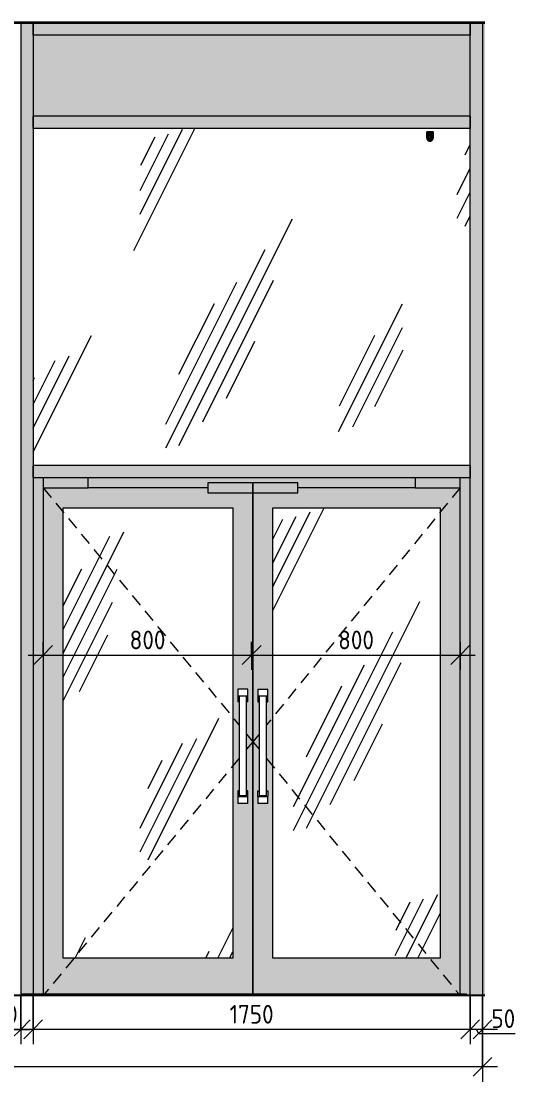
# Model space of a CAD drawing. Header units: millimetres. Extents: x -11619 to 28531, y -388 to 22769.
# Drawn here: x 3693 to 5691, y -346 to 3905 of the extents above; entities that cross this region are included whole.
import ezdxf

# ---------------------------------------------------------------- set-up
doc = ezdxf.new("R2010")
doc.units = ezdxf.units.MM
doc.linetypes.add('200_ШТРИХ_ш1п0_6_', pattern=[80, 50, -30])
for name, color, linetype, lineweight in [('A-ANNO-DIMS', 7, 'Continuous', 9), ('A-ANNO-DIMS-50', 7, 'Continuous', 9), ('A-DOOR-1', 7, 'Continuous', 9), ('A-DOOR-3', 7, '200_ШТРИХ_ш1п0_6_', 9), ('A-FLOR', 7, 'Continuous', 9), ('A-GLAZ-CURT', 7, 'Continuous', 9), ('A-GLAZ-CWMG', 7, 'Continuous', 9), ('A-WALL-PATT', 7, 'Continuous', 9), ('I-WALL', 7, 'Continuous', 9), ('Ограждение', 7, 'Continuous', 9), ('Поручни', 7, 'Continuous', 9)]:
    doc.layers.add(name, color=color, linetype=linetype, lineweight=lineweight)
for name, color, linetype, lineweight, true_color in [('A-FLOR-1', 7, 'Continuous', 9, 0x787878), ('A-FLOR-FNSH-1', 7, 'Continuous', 35, 0x3c3c3c), ('A-FLOR-FNSH-2', 7, 'Continuous', 25, 0x3c3c3c), ('E-LITE-EQPM-1', 7, 'Continuous', 9, 0x999997), ('E-LITE-EQPM-10', 7, 'Continuous', 9, 0xb2b2ae), ('E-LITE-EQPM-3', 7, 'Continuous', 9, 0x929290), ('E-LITE-EQPM-4', 7, 'Continuous', 9, 0x9a9a98), ('E-LITE-EQPM-5', 7, 'Continuous', 9, 0x787878), ('E-LITE-EQPM-6', 7, 'Continuous', 9, 0xc3c3bf), ('E-LITE-EQPM-7', 7, 'Continuous', 9, 0xb1b1ae), ('E-LITE-EQPM-8', 7, 'Continuous', 9, 0xa3a3a1), ('E-LITE-EQPM-9', 7, 'Continuous', 9, 0xacaca8)]:
    doc.layers.add(name, color=color, linetype=linetype, lineweight=lineweight, true_color=true_color)
doc.layers.add('E-LITE-EQPM-2', color=7, linetype='Continuous', lineweight=9, true_color=0xf7f7ef, transparency=0.74)
doc.styles.add('ISOCPEUR', font='isocpeur.ttf', dxfattribs={"width": 0.9, "height": 75})
doc.dimstyles.new('ISO-1_5', dxfattribs={"dimscale": 304.8, "dimtxt": 74.698588, "dimasz": 0.246063, "dimexe": 0.19685, "dimexo": 0, "dimgap": 0, "dimtad": 1, "dimdec": 0, "dimrnd": 10, "dimzin": 0, "dimdsep": 46, "dimtxsty": 'ISOCPEUR', "dimblk1": 'OBLIQUE', "dimblk2": 'OBLIQUE', "dimsah": 1, "dimcen": 0.09, "dimdle": 0.19685, "dimazin": 0, "dimtfac": 1, "dimtdec": 4, "dimtix": 1, "dimtmove": 0, "dimatfit": 3, "dimfxl": 1, "dimtvp": 1, "dimtolj": 1, "dimtzin": 0, "dimarcsym": 2})
doc.dimstyles.new('ISO-1_5_1', dxfattribs={"dimscale": 304.8, "dimtxt": 74.698588, "dimasz": 0.246063, "dimexe": 0.19685, "dimexo": 0, "dimgap": 0, "dimtad": 1, "dimdec": 0, "dimrnd": 10, "dimzin": 0, "dimdsep": 46, "dimtxsty": 'ISOCPEUR', "dimblk1": 'OBLIQUE', "dimblk2": 'OBLIQUE', "dimsah": 1, "dimcen": 0.09, "dimdle": 0.19685, "dimazin": 0, "dimtfac": 1, "dimtdec": 4, "dimtix": 1, "dimtmove": 1, "dimatfit": 3, "dimfxl": 1, "dimtvp": 1, "dimtolj": 1, "dimtzin": 0, "dimarcsym": 2})
doc.dimstyles.new('ISO-1_5_окр_100', dxfattribs={"dimscale": 304.8, "dimtxt": 74.698588, "dimasz": 0.246063, "dimexe": 0.19685, "dimexo": 0, "dimgap": 0, "dimtad": 1, "dimdec": 0, "dimrnd": 100, "dimzin": 0, "dimdsep": 46, "dimtxsty": 'ISOCPEUR', "dimblk1": 'OBLIQUE', "dimblk2": 'OBLIQUE', "dimsah": 1, "dimcen": 0.09, "dimdle": 0.19685, "dimazin": 0, "dimtfac": 1, "dimtdec": 4, "dimtix": 1, "dimtmove": 0, "dimatfit": 3, "dimfxl": 1, "dimtvp": 1, "dimtolj": 1, "dimtzin": 0, "dimarcsym": 2})
pattern_1 = [(63.435, (127, 63.5), (-511.167, 1533.495), [635, -381, 635, -381, -807.806]), (63.435, (127, 63.5), (-511.167, 1533.495), [-2032, 254, -553.806]), (63.435, (95.2, 95.2), (-511.167, 1533.495), [508, -635, 381, -381, -934.806]), (63.435, (95.2, 95.2), (-511.167, 1533.495), [-1905, 444.5, -490.306]), (63.435, (95.2, 190.5), (-511.167, 1533.495), [381, -762, 254, -381, -1061.806]), (63.435, (95.2, 190.5), (-511.167, 1533.495), [-1778, 571.5, -490.306]), (63.435, (190.5, 95.2), (-511.167, 1533.495), [381, -762, 317.5, -12809.306]), (63.435, (285.8, 190.5), (-511.167, 1533.495), [190.5, -952.5, 127, -12999.806]), (63.435, (127, 349.2), (-511.167, 1533.495), [127, -952.5, 127, -508, -1125.306]), (63.435, (127, 349.2), (-511.167, 1533.495), [-1714.5, 317.5, -807.806]), (63.435, (698.5, 254), (-511.167, 1533.495), [635, -952.5, 762, -503.006]), (63.435, (698.5, 158.8), (-511.167, 1533.495), [889, -635, 952.5, -376.006]), (63.435, (762, 190.5), (-511.167, 1533.495), [1016, -508, 762, -553.806]), (63.435, (857.2, 285.8), (-511.167, 1533.495), [635, -889, 508, -807.806]), (63.435, (762, 476.2), (-511.167, 1533.495), [317.5, -1270, 381, -871.306]), (63.435, (952.5, 381), (-511.167, 1533.495), [254, -1270, 254, -1061.806])]

# ---------------------------------------------------------------- blocks, each defined once
blk = doc.blocks.new('Дверь_Витражная_остекление_ - ВВ-11 остекление-32352627-В-11')
at = {"layer": 'A-DOOR-1'}
h = blk.add_hatch(color=256, dxfattribs=at)
h.paths.add_polyline_path([(105333.5, 0), (105350, 0), (105350, 2075), (105310, 2075), (105310, 6.3), (105333.5, 6.3)])
h.paths.add_polyline_path([(103599, 6.3), (103639, 6.3), (103639, 2075), (103599, 2075), (103599, 150)])
h.paths.add_polyline_path([(103819, 2035), (104299, 2035), (104299, 2055), (104659, 2055), (104659, 2035), (105130, 2035), (105130, 2075), (103819, 2075), (103819, 2040.2)])
for points in [[(103819, 2035), (103819, 2075), (103639, 2075), (103639, 2035), (103719, 2035)], [(104478.2, 2015), (104479, 2015), (104479, 2055), (104299, 2055), (104299, 2015), (104459, 2015)], [(104659, 2015), (104659, 2055), (104479, 2055), (104479, 2015), (104559, 2015)], [(105130, 2035), (105310, 2035), (105310, 2075), (105130, 2075)]]:
    blk.add_hatch(color=256, dxfattribs=at).paths.add_polyline_path(points)
h = blk.add_hatch(color=256, dxfattribs=at)
h.paths.add_polyline_path([(103671.1, 6.3), (104479, 6.3), (104479, 2015), (104299, 2015), (104299, 2035), (103639, 2035), (103639, 6.3), (103642.4, 6.3)])
h.paths.add_polyline_path([(103719, 150), (103719, 1955), (104399, 1955), (104399, 150)])
h.paths.add_polyline_path([(104419, 770), (104419, 820), (104424, 820), (104424, 1177.5), (104419, 1177.5), (104419, 1227.5), (104459, 1227.5), (104459, 1177.5), (104454, 1177.5), (104454, 820), (104459, 820), (104459, 770), (104419.7, 770)])
h = blk.add_hatch(color=256, dxfattribs=at)
h.paths.add_polyline_path([(104482.4, 6.3), (105310, 6.3), (105310, 2035), (104659, 2035), (104659, 2015), (104479, 2015), (104479, 6.3)])
h.paths.add_polyline_path([(104559, 150), (104559, 1955), (105230, 1955), (105230, 150), (104906.5, 150)])
h.paths.add_polyline_path([(104509, 770), (104499, 770), (104499, 820), (104504, 820), (104504, 1177.5), (104499, 1177.5), (104499, 1227.5), (104539, 1227.5), (104539, 1177.5), (104534, 1177.5), (104534, 820), (104539, 820), (104539, 770), (104513.8, 770)])
h = blk.add_hatch(dxfattribs=at)
h.set_pattern_fill('FP_1', color=256, style=0, pattern_type=2)
h.set_pattern_definition(pattern_1)
h.paths.add_polyline_path([(103719, 150), (104399, 150), (104399, 1955), (103719, 1955), (103719, 1275)])
h = blk.add_hatch(dxfattribs=at)
h.set_pattern_fill('FP_1', color=256, style=0, pattern_type=2)
h.set_pattern_definition(pattern_1)
h.paths.add_polyline_path([(104906.5, 150), (105230, 150), (105230, 1955), (104559, 1955), (104559, 150)])
for p, q in [((103639, 2075), (103639, 2035)), ((103819, 2035), (103819, 2075)), ((104299, 2055), (104299, 2015)), ((104479, 2055), (104299, 2055)), ((104659, 2055), (104479, 2055)), ((104479, 2055), (104479, 2015)), ((104479, 2015), (104479, 2055)), ((104659, 2015), (104659, 2055)), ((105130, 2075), (105130, 2035)), ((105310, 2035), (105310, 2075)), ((103639, 2035), (103639, 6.3)), ((103639, 2035), (103819, 2035)), ((104299, 2035), (103819, 2035)), ((104299, 2015), (104479, 2015)), ((104479, 2015), (104479, 6.3)), ((104479, 2015), (104659, 2015)), ((104479, 6.3), (104479, 2015)), ((105130, 2035), (104659, 2035)), ((105130, 2035), (105310, 2035)), ((105310, 6.3), (105310, 2035)), ((103719, 150), (103719, 1955)), ((103719, 1955), (104399, 1955)), ((104399, 1955), (104399, 150)), ((104559, 150), (104559, 1955)), ((104559, 1955), (105230, 1955)), ((105230, 1955), (105230, 150)), ((104419, 1227.5), (104419, 1200)), ((104459, 1227.5), (104419, 1227.5)), ((104459, 1200), (104419, 1200)), ((104419, 1200), (104419, 1177.5)), ((104424, 1200), (104424, 800)), ((104454, 800), (104454, 1200)), ((104459, 1200), (104459, 1227.5)), ((104459, 1177.5), (104459, 1200)), ((104499, 1227.5), (104499, 1200)), ((104499, 1227.5), (104539, 1227.5)), ((104539, 1200), (104499, 1200)), ((104499, 1200), (104499, 1177.5)), ((104504, 1200), (104504, 800)), ((104534, 800), (104534, 1200)), ((104539, 1200), (104539, 1227.5)), ((104539, 1177.5), (104539, 1200)), ((104424, 1177.5), (104419, 1177.5)), ((104459, 1177.5), (104454, 1177.5)), ((104499, 1177.5), (104504, 1177.5)), ((104534, 1177.5), (104539, 1177.5)), ((104424, 820), (104419, 820)), ((104419, 820), (104419, 797.5)), ((104459, 820), (104454, 820)), ((104459, 797.5), (104459, 820)), ((104499, 797.5), (104499, 820)), ((104499, 820), (104504, 820)), ((104534, 820), (104539, 820)), ((104539, 820), (104539, 797.5)), ((104419, 797.5), (104419, 770)), ((104419, 797.5), (104459, 797.5)), ((104459, 770), (104419, 770)), ((104454, 800), (104424, 800)), ((104459, 770), (104459, 797.5)), ((104499, 797.5), (104499, 770)), ((104499, 797.5), (104539, 797.5)), ((104539, 770), (104499, 770)), ((104534, 800), (104504, 800)), ((104539, 770), (104539, 797.5)), ((104399, 150), (103719, 150)), ((105230, 150), (104559, 150))]:
    blk.add_line(p, q, dxfattribs=at)
at = {"layer": 'A-DOOR-3'}
for p, q in [((103639, 2035), (104424, 1084.1)), ((105310, 2035), (104534, 1084.8)), ((104454, 1047.8), (104479, 1017.5)), ((104504, 1048.1), (104479, 1017.5)), ((104479, 1017.5), (104454, 987.2)), ((104479, 1017.5), (104504, 986.9)), ((104424, 950.9), (103644.2, 6.3)), ((104534, 950.2), (105304.8, 6.3))]:
    blk.add_line(p, q, dxfattribs=at)
blk = doc.blocks.new('Прямоугольный импост - Импост структурный с накладкой - 160мм Темный-32352606-В-11')
at = {"layer": 'A-GLAZ-CWMG'}
blk.add_hatch(color=256, dxfattribs=at).paths.add_polyline_path([(105400, 3500), (105400, 3900), (105350, 3900), (105350, 3500), (105398.7, 3500)])
blk.add_line((105350, 3500), (105350, 3900), dxfattribs=at)
blk = doc.blocks.new('Прямоугольный импост - Импост структурный с накладкой - 160мм Темный-32352617-В-11')
at = {"layer": 'A-GLAZ-CWMG'}
blk.add_hatch(color=256, dxfattribs=at).paths.add_polyline_path([(105350, 3850), (105350, 3900), (103599, 3900), (103599, 3850), (105158, 3850)])
for p, q in [((103599, 3850), (103599, 3900)), ((105350, 3900), (105350, 3850)), ((105350, 3850), (103599, 3850))]:
    blk.add_line(p, q, dxfattribs=at)
blk = doc.blocks.new('Прямоугольный импост - Импост структурный с накладкой - 160мм Темный-30755591-В-11')
at = {"layer": 'A-GLAZ-CWMG'}
blk.add_hatch(color=256, dxfattribs=at).paths.add_polyline_path([(103549, 0), (103553.5, 0), (103553.5, 6.3), (103599, 6.3), (103599, 2100), (103549, 2100), (103549, 40)])
for p, q in [((103549, 2100), (103549, 0)), ((103599, 2100), (103599, 6.3))]:
    blk.add_line(p, q, dxfattribs=at)
blk = doc.blocks.new('Системная панель - Стекло - 40мм-32352623-В-11')
at = {"layer": 'A-GLAZ-CURT'}
h = blk.add_hatch(dxfattribs=at)
h.set_pattern_fill('FP_1', color=256, style=0, pattern_type=2)
h.set_pattern_definition(pattern_1)
h.paths.add_polyline_path([(103599, 2125), (105350, 2125), (105350, 3475), (103599, 3475)])
h.paths.add_polyline_path([(105189, 3424.4), (105185.7, 3424.8), (105182.6, 3426.1), (105180, 3428.1), (105178, 3430.8), (105176.7, 3433.8), (105176.3, 3439.3), (105176.3, 3462.5), (105201.7, 3462.5), (105201.3, 3433.8), (105200, 3430.8), (105198, 3428.1), (105195.3, 3426.1), (105192.3, 3424.8), (105189.4, 3424.5)])
blk = doc.blocks.new('Прямоугольный импост - Импост структурный с накладкой - 160мм Темный-32348142-В-11')
at = {"layer": 'A-GLAZ-CWMG'}
blk.add_hatch(color=256, dxfattribs=at).paths.add_polyline_path([(105400, 0), (105400, 2100), (105350, 2100), (105350, 0)])
blk.add_line((105350, 0), (105350, 2100), dxfattribs=at)
blk = doc.blocks.new('Прямоугольный импост - Импост структурный с накладкой - 160мм Темный-32352620-В-11')
at = {"layer": 'A-GLAZ-CWMG'}
blk.add_hatch(color=256, dxfattribs=at).paths.add_polyline_path([(104478.999961, 2075), (105350, 2075), (105350, 2125), (103598.999961, 2125), (103598.999961, 2075), (104438.999961, 2075)])
for p, q in [((103598.999961, 2075), (103598.999961, 2125)), ((105350, 2125), (103598.999961, 2125)), ((105350, 2125), (105350, 2075)), ((105350, 2075), (103598.999961, 2075))]:
    blk.add_line(p, q, dxfattribs=at)
blk = doc.blocks.new('Прямоугольный импост - Импост структурный с накладкой - 160мм Темный-32352604-В-11')
at = {"layer": 'A-GLAZ-CWMG'}
blk.add_hatch(color=256, dxfattribs=at).paths.add_polyline_path([(103598.999961, 2100), (103598.999961, 3500), (103548.999961, 3500), (103548.999961, 2100), (103588.999961, 2100)])
for p, q in [((103548.999961, 3500), (103548.999961, 2100)), ((103598.999961, 3500), (103598.999961, 2100))]:
    blk.add_line(p, q, dxfattribs=at)
blk = doc.blocks.new('Системная панель - Сэндвич - 40мм-32352625-В-11')
at = {"layer": 'A-GLAZ-CURT'}
blk.add_hatch(color=256, dxfattribs=at).paths.add_polyline_path([(105158, 3525), (105350, 3525), (105350, 3850), (103599, 3850), (103599, 3525), (104906.5, 3525)])
blk = doc.blocks.new('Прямоугольный импост - Импост структурный с накладкой - 160мм Темный-32352609-В-11')
at = {"layer": 'A-GLAZ-CWMG'}
blk.add_hatch(color=256, dxfattribs=at).paths.add_polyline_path([(105360, 2100), (105400, 2100), (105400, 3500), (105350, 3500), (105350, 2100)])
blk.add_line((105350, 2100), (105350, 3500), dxfattribs=at)
blk = doc.blocks.new('Прямоугольный импост - Импост структурный с накладкой - 160мм Темный-32352605-В-11')
at = {"layer": 'A-GLAZ-CWMG'}
blk.add_hatch(color=256, dxfattribs=at).paths.add_polyline_path([(103598.999961, 3500), (103598.999961, 3900), (103548.999961, 3900), (103548.999961, 3500), (103588.999961, 3500)])
for p, q in [((103548.999961, 3900), (103548.999961, 3500)), ((103598.999961, 3900), (103598.999961, 3500))]:
    blk.add_line(p, q, dxfattribs=at)
blk = doc.blocks.new('Downlight - Strip - 2000 мм-27655400-В-11')
at = {"layer": 'E-LITE-EQPM-2'}
for points in [[(105182.6, 3456.1), (105201.7, 3456.1), (105201.7, 3462.5), (105176.3, 3462.5), (105176.3, 3456.1)], [(105201.7, 3437.1), (105201.7, 3456.1), (105176.3, 3456.1), (105176.7, 3440.4), (105178, 3443.4), (105180, 3446.1), (105182.6, 3448.1), (105185.7, 3449.4), (105189.4, 3449.7), (105192.3, 3449.4), (105195.3, 3448.1), (105198, 3446.1), (105200, 3443.4), (105201.3, 3440.4)]]:
    blk.add_hatch(color=256, dxfattribs=at).paths.add_polyline_path(points)
h = blk.add_hatch(color=256, dxfattribs=at)
h.paths.add_polyline_path([(105198, 3428.1), (105200.8, 3433.8), (105200, 3433), (105199.1, 3430.8)])
h.paths.add_polyline_path([(105198, 3428.1), (105199.2, 3437.1), (105189, 3437.1), (105185.7, 3449.4), (105184.1, 3437.1), (105177.6, 3437.1), (105177.3, 3435.8), (105185.7, 3425.7), (105186.7, 3425.6), (105191.2, 3429), (105192.3, 3426.6), (105193.1, 3426.8)])
h.paths.add_polyline_path([(105192.3, 3424.8), (105195.3, 3426.1), (105194.5, 3426.1)])
h.paths.add_polyline_path([(105182.6, 3426.1), (105176.7, 3433.8), (105178, 3430.8), (105180, 3428.1)])
h.paths.add_polyline_path([(105176.7, 3433.8), (105177.3, 3435.8), (105176.3, 3437.1)])
h = blk.add_hatch(color=256, dxfattribs=at)
h.paths.add_polyline_path([(105187.4, 3424.8), (105186.5, 3425.1), (105186.7, 3425.6), (105182.6, 3426.1), (105185.7, 3424.8)])
h.paths.add_polyline_path([(105185.7, 3449.4), (105182.6, 3448.1), (105180, 3446.1), (105178, 3443.4), (105176.7, 3440.4), (105176.7, 3436.5), (105177.3, 3435.8), (105178, 3437.1), (105184.1, 3437.1), (105185.3, 3446.1)])
h.paths.add_polyline_path([(105198, 3428.1), (105201.7, 3437.1), (105201.3, 3440.4), (105200, 3443.4), (105198, 3446.1), (105195.3, 3448.1), (105192.3, 3449.4), (105189, 3449.8), (105185.7, 3449.4), (105189.4, 3437.1), (105199.2, 3437.1), (105198.3, 3430.8)])
h.paths.add_polyline_path([(105200.4, 3432.4), (105201.3, 3433.8), (105200.8, 3433.8)])
h = blk.add_hatch(color=256, dxfattribs=at)
h.paths.add_polyline_path([(105198, 3428.1), (105200, 3430.8), (105199.5, 3430.8)])
h.paths.add_polyline_path([(105192.3, 3424.8), (105198, 3428.1), (105191.8, 3426.5), (105191.2, 3429), (105186.7, 3425.6), (105189.4, 3425.2)])
h.paths.add_polyline_path([(105189, 3424.4), (105189, 3424.8), (105185.7, 3424.8)])
h.paths.add_polyline_path([(105185, 3425.8), (105177.3, 3435.8), (105176.7, 3433.8), (105182.6, 3426.1), (105184.7, 3425.8)])
at = {"layer": 'E-LITE-EQPM-1'}
for p, q in [((105176.3, 3437.1), (105176.3, 3462.5)), ((105176.3, 3462.5), (105201.7, 3462.5)), ((105201.7, 3462.5), (105176.3, 3462.5)), ((105176.3, 3462.5), (105176.3, 3456.1)), ((105176.3, 3456.1), (105176.3, 3437.1)), ((105176.3, 3456.1), (105201.7, 3456.1)), ((105201.7, 3462.5), (105201.7, 3437.1)), ((105201.7, 3456.1), (105201.7, 3462.5)), ((105201.7, 3437.1), (105201.7, 3456.1))]:
    blk.add_line(p, q, dxfattribs=at)
for start, end in [(105, 180), (60, 105), (0, 60), (180, 0), (180, 225), (225, 0)]:
    blk.add_arc((105189, 3437.1), 12.7, start, end, dxfattribs=at)
at = {"layer": 'E-LITE-EQPM-10'}
for start, end in [(255, 285), (315, 330)]:
    blk.add_arc((105189, 3437.1), 12.7, start, end, dxfattribs=at)
at = {"layer": 'E-LITE-EQPM-3'}
for start, end in [(150, 180), (105, 150), (0, 105), (180, 195), (180, 255), (195, 255), (285, 315), (285, 315), (330, 0), (330, 345), (345, 0)]:
    blk.add_arc((105189, 3437.1), 12.7, start, end, dxfattribs=at)
at = {"layer": 'E-LITE-EQPM-4'}
for start, end in [(255, 285), (255, 285), (315, 330), (315, 330)]:
    blk.add_arc((105189, 3437.1), 12.7, start, end, dxfattribs=at)
at = {"layer": 'E-LITE-EQPM-5'}
for p, q in [((105201.7, 3462.5), (105176.3, 3462.5)), ((105176.3, 3462.5), (105176.3, 3437.1)), ((105201.7, 3437.1), (105201.7, 3462.5))]:
    blk.add_line(p, q, dxfattribs=at)
blk.add_arc((105189, 3437.1), 12.7, 180, 0, dxfattribs=at)
at = {"layer": 'E-LITE-EQPM-6'}
for p, q in [((105176.3, 3456.1), (105176.3, 3462.5)), ((105176.3, 3462.5), (105201.7, 3462.5)), ((105201.7, 3462.5), (105201.7, 3456.1))]:
    blk.add_line(p, q, dxfattribs=at)
at = {"layer": 'E-LITE-EQPM-7'}
for p, q in [((105201.7, 3462.5), (105176.3, 3462.5)), ((105176.3, 3462.5), (105176.3, 3456.1)), ((105176.3, 3456.1), (105176.3, 3462.5)), ((105176.3, 3462.5), (105201.7, 3462.5)), ((105176.3, 3437.1), (105176.3, 3456.1)), ((105201.7, 3456.1), (105176.3, 3456.1)), ((105201.7, 3456.1), (105201.7, 3462.5)), ((105201.7, 3462.5), (105201.7, 3456.1)), ((105201.7, 3456.1), (105201.7, 3437.1))]:
    blk.add_line(p, q, dxfattribs=at)
at = {"layer": 'E-LITE-EQPM-8'}
for start, end in [(240, 255), (345, 0)]:
    blk.add_arc((105189, 3437.1), 12.7, start, end, dxfattribs=at)
at = {"layer": 'E-LITE-EQPM-9'}
for start, end in [(180, 195), (195, 210), (210, 240), (285, 315), (330, 345)]:
    blk.add_arc((105189, 3437.1), 12.7, start, end, dxfattribs=at)
blk = doc.blocks.new('Ограждение - Ограждение-33049890-В-11')
at = {"layer": 'Ограждение'}
blk.add_hatch(color=256, dxfattribs=at).paths.add_polyline_path([(103599, 0), (103671.6, 0), (103671.6, 2), (105208.8, 2), (105208.8, 0), (105333.5, 0), (105333.5, 6.3), (103553.5, 6.3), (103553.5, 0), (103559, 0)])
at = {"layer": 'Поручни'}
for p, q in [((103553.5, 0), (103553.5, 6.3)), ((103553.5, 6.3), (105333.5, 6.3)), ((105333.5, 6.3), (105333.5, 0))]:
    blk.add_line(p, q, dxfattribs=at)
blk = doc.blocks.new('DIMBLOCK95-В-11')
at = {"layer": 'A-ANNO-DIMS-50'}
for p, q in [((5542.1, 0), (5542.1, -195.5)), ((5542.1, -135.5), (5542.1, 0)), ((5492.1, 0), (5492.1, -195.5)), ((5492.1, -135.5), (5492.1, 0)), ((5602.1, -135.5), (5492.1, -135.5)), ((5527.2, -153.2), (5517.1, -135.5)), ((5672, -153.2), (5527.2, -153.2))]:
    blk.add_line(p, q, dxfattribs=at)
at = {"layer": 'A-ANNO-DIMS-50', "lineweight": 20}
for p, q in [((5492.1, -135.5), (5529.6, -98)), ((5542.1, -135.5), (5579.6, -98)), ((5492.1, -135.5), (5454.6, -173)), ((5542.1, -135.5), (5504.6, -173))]:
    blk.add_line(p, q, dxfattribs=at)
at = {"layer": 'A-ANNO-DIMS-50', "color": 0, "insert": (5577.2, -55.2), "char_height": 75, "width": 113.772, "attachment_point": 1, "line_spacing_factor": 1.149209, "style": 'ISOCPEUR'}
blk.add_mtext('50', dxfattribs=at)
blk = doc.blocks.new('_Oblique')
at = {"color": 0, "linetype": 'ByBlock', "lineweight": -2}
blk.add_line((-0.5, -0.5), (0.5, 0.5), dxfattribs=at)
blk = doc.blocks.new('DIMBLOCK96-В-11')
at = {"layer": 'A-ANNO-DIMS-50'}
for p, q in [((3741.1, 0), (3741.1, -195.5)), ((3741.1, -135.5), (3741.1, 0)), ((5492.1, 0), (5492.1, -195.5)), ((5492.1, -135.5), (5492.1, 0)), ((5492.1, -135.5), (3741.1, -135.5))]:
    blk.add_line(p, q, dxfattribs=at)
at = {"layer": 'A-ANNO-DIMS-50', "lineweight": 20}
for p, q in [((3741.1, -135.5), (3778.6, -98)), ((5492.1, -135.5), (5529.6, -98)), ((3741.1, -135.5), (3703.6, -173)), ((5492.1, -135.5), (5454.6, -173))]:
    blk.add_line(p, q, dxfattribs=at)
at = {"layer": 'A-ANNO-DIMS-50', "color": 0, "insert": (4528.2, -37.5), "char_height": 75, "width": 212.029, "attachment_point": 1, "line_spacing_factor": 1.149209, "style": 'ISOCPEUR'}
blk.add_mtext('1750', dxfattribs=at)
blk = doc.blocks.new('DIMBLOCK97-В-11')
at = {"layer": 'A-ANNO-DIMS-50'}
for p, q in [((3691.1, 0), (3691.1, -195.5)), ((3691.1, -135.5), (3691.1, 0)), ((3741.1, 0), (3741.1, -195.5)), ((3741.1, -135.5), (3741.1, 0)), ((3583.8, -135.5), (3728.6, -135.5)), ((3741.1, -135.5), (3691.1, -135.5)), ((3728.6, -135.5), (3716.1, -135.5))]:
    blk.add_line(p, q, dxfattribs=at)
at = {"layer": 'A-ANNO-DIMS-50', "lineweight": 20}
for p, q in [((3691.1, -135.5), (3728.6, -98)), ((3741.1, -135.5), (3778.6, -98)), ((3691.1, -135.5), (3653.6, -173)), ((3741.1, -135.5), (3703.6, -173))]:
    blk.add_line(p, q, dxfattribs=at)
at = {"layer": 'A-ANNO-DIMS-50', "color": 0, "insert": (3583.8, -37.5), "char_height": 75, "width": 113.772, "attachment_point": 1, "line_spacing_factor": 1.149209, "style": 'ISOCPEUR'}
blk.add_mtext('50', dxfattribs=at)
blk = doc.blocks.new('DIMBLOCK98-В-11')
at = {"layer": 'A-ANNO-DIMS-50'}
for p, q in [((2716.1, 0), (2716.1, -195.5)), ((2716.1, -135.5), (2716.1, 0)), ((3691.1, 0), (3691.1, -195.5)), ((3691.1, -135.5), (3691.1, 0)), ((3691.1, -135.5), (2716.1, -135.5))]:
    blk.add_line(p, q, dxfattribs=at)
at = {"layer": 'A-ANNO-DIMS-50', "lineweight": 20}
for p, q in [((2716.1, -135.5), (2753.6, -98)), ((3691.1, -135.5), (3728.6, -98)), ((2716.1, -135.5), (2678.6, -173)), ((3691.1, -135.5), (3653.6, -173))]:
    blk.add_line(p, q, dxfattribs=at)
at = {"layer": 'A-ANNO-DIMS-50', "color": 0, "insert": (3132.5, -37.5), "char_height": 75, "width": 170.658, "attachment_point": 1, "line_spacing_factor": 1.149209, "style": 'ISOCPEUR'}
blk.add_mtext('980', dxfattribs=at)
blk = doc.blocks.new('DIMBLOCK100-В-11')
at = {"layer": 'A-ANNO-DIMS-50'}
for p, q in [((3781.1, 1417.9), (3781.1, 1304.9)), ((3781.1, 1364.9), (3781.1, 1417.9)), ((4616.6, 1417.9), (4616.6, 1304.9)), ((4616.6, 1364.9), (4616.6, 1417.9)), ((3721.1, 1364.9), (4616.6, 1364.9))]:
    blk.add_line(p, q, dxfattribs=at)
at = {"layer": 'A-ANNO-DIMS-50', "lineweight": 20}
for p, q in [((3781.1, 1364.9), (3743.6, 1327.4)), ((3781.1, 1364.9), (3818.6, 1402.4)), ((4616.6, 1364.9), (4579.1, 1327.4)), ((4616.6, 1364.9), (4654.1, 1402.4))]:
    blk.add_line(p, q, dxfattribs=at)
at = {"layer": 'A-ANNO-DIMS-50', "color": 0, "insert": (4127.7, 1462.8), "char_height": 75, "width": 170.658, "attachment_point": 1, "line_spacing_factor": 1.149209, "style": 'ISOCPEUR'}
blk.add_mtext('800', dxfattribs=at)
blk = doc.blocks.new('DIMBLOCK101-В-11')
at = {"layer": 'A-ANNO-DIMS-50'}
for p, q in [((4616.6, 1417.9), (4616.6, 1304.9)), ((4616.6, 1364.9), (4616.6, 1417.9)), ((5452.1, 1417.9), (5452.1, 1304.9)), ((5452.1, 1364.9), (5452.1, 1417.9)), ((4616.6, 1364.9), (5512.1, 1364.9))]:
    blk.add_line(p, q, dxfattribs=at)
at = {"layer": 'A-ANNO-DIMS-50', "lineweight": 20}
for p, q in [((4616.6, 1364.9), (4579.1, 1327.4)), ((4616.6, 1364.9), (4654.1, 1402.4)), ((5452.1, 1364.9), (5414.6, 1327.4)), ((5452.1, 1364.9), (5489.6, 1402.4))]:
    blk.add_line(p, q, dxfattribs=at)
at = {"layer": 'A-ANNO-DIMS-50', "color": 0, "insert": (4963.2, 1462.8), "char_height": 75, "width": 170.658, "attachment_point": 1, "line_spacing_factor": 1.149209, "style": 'ISOCPEUR'}
blk.add_mtext('800', dxfattribs=at)
blk = doc.blocks.new('DIMBLOCK102-В-11')
at = {"layer": 'A-ANNO-DIMS-50'}
for p, q in [((5542.1, 0), (5542.1, -345.7)), ((5542.1, -285.7), (5542.1, 0)), ((1541.1, 0), (1541.1, -345.7)), ((1541.1, -285.7), (1541.1, 0)), ((5602.1, -285.7), (1481.1, -285.7))]:
    blk.add_line(p, q, dxfattribs=at)
at = {"layer": 'A-ANNO-DIMS-50', "lineweight": 20}
for p, q in [((1541.1, -285.7), (1578.6, -248.2)), ((5542.1, -285.7), (5579.6, -248.2)), ((1541.1, -285.7), (1503.6, -323.2)), ((5542.1, -285.7), (5504.6, -323.2))]:
    blk.add_line(p, q, dxfattribs=at)
at = {"layer": 'A-ANNO-DIMS-50', "color": 0, "insert": (3443.2, -187.8), "char_height": 75, "width": 236.162, "attachment_point": 1, "line_spacing_factor": 1.149209, "style": 'ISOCPEUR'}
blk.add_mtext('4000', dxfattribs=at)

msp = doc.modelspace()

# ---------------------------------------------------------------- hatches: boundary and pattern name
at = {"layer": 'A-FLOR-1'}
h = msp.add_hatch(dxfattribs=at)
h.set_pattern_fill('FP_5', color=256, style=0, pattern_type=2)
h.set_pattern_definition([(45, (-99857.92, 0), (-28.51196, 28.51196), []), (45, (-99829.406, 0), (-28.51196, 28.51196), [50.403, -10.081, 1.676, -8.404])])
h.paths.add_polyline_path([(3539.8, 3900), (5551.5, 3900), (5551.5, 3905.4), (1528.1, 3905.4), (1528.1, 3900), (2534, 3900)])
msp.add_hatch(color=256, dxfattribs=at).paths.add_polyline_path([(3813.7, 0), (5350.9, 0), (5350.9, 2), (3813.7, 2)])
at = {"layer": 'A-WALL-PATT'}
msp.add_hatch(color=256, dxfattribs=at).paths.add_polyline_path([(5542.1, 0), (5551.5, 0), (5551.5, 3900), (5542.1, 3900), (5542.1, 976)])

# ---------------------------------------------------------------- linework, layer by layer
at = {"layer": 'A-FLOR'}
msp.add_line((5551.5, -0.1), (1528.1, -0.1), dxfattribs=at)
at = {"layer": 'A-FLOR-FNSH-1'}
msp.add_line((1528.1, 3900), (5551.5, 3900), dxfattribs=at)
at = {"layer": 'A-FLOR-FNSH-2'}
for p, q in [((5551.5, 0), (1528.1, 0)), ((5350.9, 2), (3813.7, 2)), ((3813.7, 2), (3813.7, 0)), ((5350.9, 0), (5350.9, 2))]:
    msp.add_line(p, q, dxfattribs=at)
at = {"layer": 'I-WALL'}
msp.add_line((5542.1, 3900), (5542.1, 0), dxfattribs=at)

# ---------------------------------------------------------------- block references
at = {"layer": 'A-DOOR-1'}
msp.add_blockref('Дверь_Витражная_остекление_ - ВВ-11 остекление-32352627-В-11', (-99857.9, 0), dxfattribs=at)
at = {"layer": 'A-GLAZ-CURT'}
for name in ['Системная панель - Сэндвич - 40мм-32352625-В-11', 'Системная панель - Стекло - 40мм-32352623-В-11']:
    msp.add_blockref(name, (-99857.9, 0), dxfattribs=at)
at = {"layer": 'A-GLAZ-CWMG'}
for name, p in [('Прямоугольный импост - Импост структурный с накладкой - 160мм Темный-32352605-В-11', (-99857.9, 0)), ('Прямоугольный импост - Импост структурный с накладкой - 160мм Темный-32352617-В-11', (-99857.9, 0)), ('Прямоугольный импост - Импост структурный с накладкой - 160мм Темный-32352606-В-11', (-99857.9, 0)), ('Прямоугольный импост - Импост структурный с накладкой - 160мм Темный-32352604-В-11', (-99857.9, 0)), ('Прямоугольный импост - Импост структурный с накладкой - 160мм Темный-32352620-В-11', (-99857.9, 1400)), ('Прямоугольный импост - Импост структурный с накладкой - 160мм Темный-32352609-В-11', (-99857.9, 0)), ('Прямоугольный импост - Импост структурный с накладкой - 160мм Темный-30755591-В-11', (-99857.9, 0)), ('Прямоугольный импост - Импост структурный с накладкой - 160мм Темный-32352620-В-11', (-99857.9, 0)), ('Прямоугольный импост - Импост структурный с накладкой - 160мм Темный-32348142-В-11', (-99857.9, 0))]:
    msp.add_blockref(name, p, dxfattribs=at)
at = {"layer": 'E-LITE-EQPM-1'}
msp.add_blockref('Downlight - Strip - 2000 мм-27655400-В-11', (-99857.9, 0), dxfattribs=at)
at = {"layer": 'Поручни'}
msp.add_blockref('Ограждение - Ограждение-33049890-В-11', (-99857.9, 0), dxfattribs=at)

# ---------------------------------------------------------------- dimensions: what is measured, and where the dimension line sits
at = {"layer": 'A-ANNO-DIMS'}
for base, p1, p2, dimstyle, override, picture, middle in [((4616.58178, 1364.85618), (3781.08177, 1417.88919), (4616.58178, 1417.88919), 'ISO-1_5_окр_100', {"dimpost": '<>', "dimfxl": 835.500019}, 'DIMBLOCK100-В-11', (4198.83178, 1402.35618)), ((5452.0818, 1364.85618), (4616.58178, 1417.88919), (5452.0818, 1417.88919), 'ISO-1_5_окр_100', {"dimpost": '<>', "dimfxl": 835.500019}, 'DIMBLOCK101-В-11', (5034.33179, 1402.35618)), ((1541.1, -285.7), (5542.1, 0), (1541.1, 0), 'ISO-1_5_окр_100', {"dimpost": '<>', "dimfxl": 4001.000039}, 'DIMBLOCK102-В-11', (3541.6, -248.2)), ((2716.1, -135.5), (3691.1, 0), (2716.1, 0), 'ISO-1_5', {"dimpost": '<>', "dimfxl": 975}, 'DIMBLOCK98-В-11', (3203.6, -98)), ((3741.1, -135.5), (5492.1, 0), (3741.1, 0), 'ISO-1_5', {"dimpost": '<>', "dimfxl": 1751.000039}, 'DIMBLOCK96-В-11', (4616.6, -98))]:
    dim = msp.add_linear_dim(base=base, p1=p1, p2=p2, dimstyle=dimstyle, override=override, dxfattribs=at)
    dim.commit()
    dim.dimension.update_dxf_attribs({"geometry": picture, "text_midpoint": middle})
for base, p1, p2, picture, middle in [((3691.1, -135.5), (3741.1, 0), (3691.1, 0), 'DIMBLOCK97-В-11', (3640.7, -87.5)), ((5492.1, -135.5), (5542.1, 0), (5492.1, 0), 'DIMBLOCK95-В-11', (5634.1, -105.2))]:
    dim = msp.add_linear_dim(base=base, p1=p1, p2=p2, dimstyle='ISO-1_5_1', override={"dimpost": '<>', "dimfxl": 50}, dxfattribs=at)
    dim.commit()
    dim.dimension.update_dxf_attribs({"geometry": picture, "text_midpoint": middle, "dimtype": 160})

doc.saveas('drawing.dxf')
